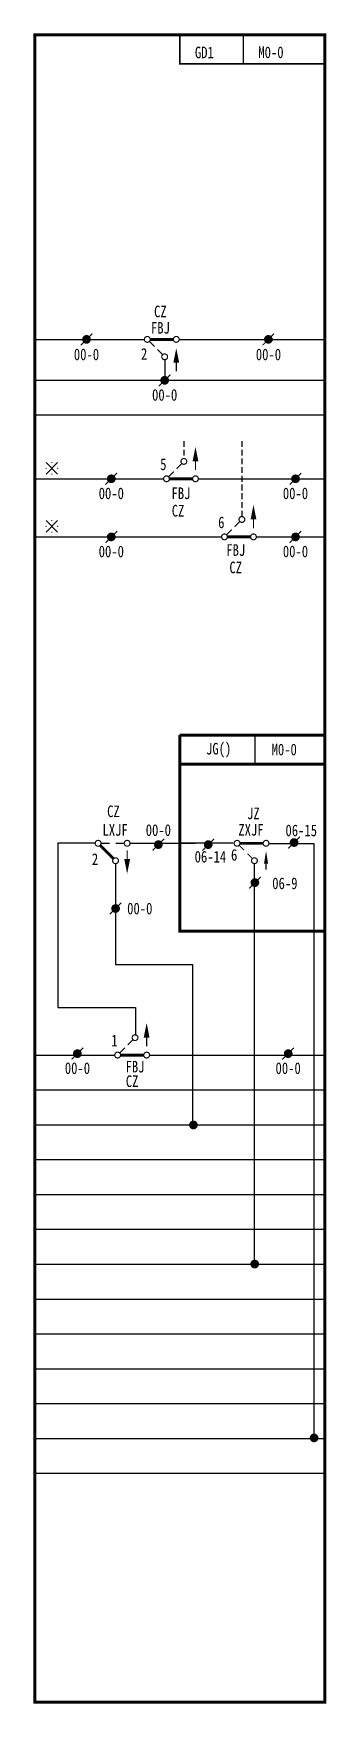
# Model space of a CAD drawing. Header units: millimetres. Extents: x 0 to 50, y 0 to 287.
import ezdxf
from ezdxf.enums import TextEntityAlignment as Align

# ---------------------------------------------------------------- set-up
doc = ezdxf.new("R2010")
doc.units = ezdxf.units.MM
doc.linetypes.add('DASHEDX2', pattern=[1.5, 1, -0.5])
doc.layers.add('define', color=7, linetype='Continuous')
doc.layers.add('tie', color=7, linetype='Continuous')

# ---------------------------------------------------------------- blocks, each defined once
blk = doc.blocks.new('conti_2')
at = {"const_width": 0.1}
for points in [[(-0.95, 0, 1), (-1.05, 0, 1)], [(0.05, 1, 1), (-0.05, 1, 1)], [(1.05, 0, 1), (0.95, 0, 1)], [(0.05, -1, 1), (-0.05, -1, 1)]]:
    blk.add_lwpolyline(points, format="xyb", close=True, dxfattribs=at)
for points in [[(-1, -1), (1, 1)], [(1, -1), (-1, 1)]]:
    blk.add_lwpolyline(points)
blk.add_attdef('1', text='', height=2).set_placement((2.27, 0.09), align=Align.MIDDLE)

msp = doc.modelspace()

# ---------------------------------------------------------------- linework, layer by layer
for p, q in [((36, 282), (36, 287)), ((22.39, 231.08), (22.39, 227.58)), ((38.02, 161.47), (38.02, 166.47)), ((10.42, 147.84), (3.95, 147.84)), ((16.42, 147.84), (27.65, 147.84)), ((13.92, 144.34), (13.92, 130.68)), ((37.86, 75.39), (37.86, 144.37)), ((13.92, 137.84), (13.92, 133.84)), ((0, 111.39), (13.8, 111.39)), ((19.79, 111.39), (50, 111.39)), ((0, 105.39), (50, 105.39))]:
    msp.add_line(p, q)
at = {"color": 7}
for p, q in [((0, 234.58), (18.89, 234.58)), ((0, 227.58), (50, 227.58)), ((0, 221.58), (50, 221.58)), ((0, 210.58), (22.2, 210.58)), ((0, 200.58), (32.2, 200.58)), ((34.19, 147.84), (25.06, 147.84))]:
    msp.add_line(p, q, dxfattribs=at)
at = {"linetype": 'Continuous'}
for p, q in [((24.89, 234.58), (50, 234.58)), ((28.2, 210.58), (50, 210.58)), ((38.2, 200.58), (50, 200.58))]:
    msp.add_line(p, q, dxfattribs=at)
at = {"color": 7, "linetype": 'DASHEDX2'}
for p, q in [((25.7, 217.08), (25.7, 214.08)), ((35.7, 217.08), (35.7, 204.08))]:
    msp.add_line(p, q, dxfattribs=at)
at = {"color": 1}
for p, q in [((0, 99.39), (50, 99.39)), ((0, 93.39), (50, 93.39)), ((0, 87.39), (50, 87.39)), ((0, 81.39), (50, 81.39))]:
    msp.add_line(p, q, dxfattribs=at)
at = {"color": 2}
for p, q in [((0, 75.39), (50, 75.39)), ((0, 69.39), (50, 69.39)), ((0, 63.39), (50, 63.39))]:
    msp.add_line(p, q, dxfattribs=at)
at = {"color": 3}
for p, q in [((0, 57.39), (50, 57.39)), ((0, 51.39), (50, 51.39))]:
    msp.add_line(p, q, dxfattribs=at)
at = {"color": 5}
for p, q in [((0, 45.39), (50, 45.39)), ((0, 39.39), (50, 39.39))]:
    msp.add_line(p, q, dxfattribs=at)
for points, const_width in [([(25, 287), (50, 287), (50, 282)], 0.3), ([(25, 287), (25, 282), (50, 282)], 0.3), ([(20.64, 233.33), (19.7, 234.27)], 0.2), ([(23.89, 234.58), (19.89, 234.58)], 0.5), ([(22.07, 231.9), (21.14, 232.83)], 0.2), ([(24.39, 230.58), (24.39, 229.08)], 0.2), ([(21.39, 226.53), (23.39, 228.53)], 0.2), ([(24.45, 212.33), (25.39, 213.27)], 0.2), ([(27.7, 213.58), (27.7, 212.08)], 0.2), ([(23.01, 210.9), (23.95, 211.83)], 0.2), ([(27.2, 210.58), (23.2, 210.58)], 0.5), ([(33.01, 200.9), (33.95, 201.83)], 0.2), ([(34.45, 202.33), (35.39, 203.27)], 0.2), ([(37.7, 203.58), (37.7, 202.08)], 0.2), ([(37.2, 200.58), (33.2, 200.58)], 0.5), ([(25, 166.47), (50, 166.47), (50, 161.47)], 0.5), ([(25, 166.47), (25, 161.47), (50, 161.47)], 0.5), ([(13.65, 145.11), (11.28, 147.48)], 0.5), ([(11.42, 147.84), (12.92, 147.84)], 0.2), ([(13.92, 147.84), (15.42, 147.84)], 0.2), ([(15.92, 145.11), (15.92, 146.61)], 0.2), ([(22.3, 148.61), (20.3, 146.61)], 0.2), ([(30.9, 148.61), (28.9, 146.61)], 0.2), ([(45.7, 148.97), (43.7, 146.97)], 0.2), ([(38.95, 142.07), (36.95, 140.07)], 0.2), ([(12.92, 135.61), (14.92, 137.61)], 0.2), ([(14.6, 111.7), (15.53, 112.63)], 0.2), ([(16.03, 113.13), (16.97, 114.07)], 0.2), ([(19.28, 114.38), (19.28, 112.88)], 0.2), ([(18.78, 111.38), (14.78, 111.38)], 0.5)]:
    msp.add_lwpolyline(points, dxfattribs=dict(const_width=const_width))
at = {"color": 7}
for points, const_width in [([(7.91, 233.58), (9.91, 235.58)], 0.2), ([(39.28, 233.58), (41.28, 235.58)], 0.2), ([(12.19, 209.58), (14.19, 211.58)], 0.2), ([(43.94, 209.58), (45.94, 211.58)], 0.2), ([(12.19, 199.58), (14.19, 201.58)], 0.2), ([(43.94, 199.58), (45.94, 201.58)], 0.2), ([(39.37, 147.84), (35.37, 147.84)], 0.5), ([(35.23, 147.49), (36.07, 146.64)], 0.15), ([(36.67, 146.04), (37.52, 145.19)], 0.15), ([(6.35, 110.63), (8.35, 112.63)], 0.2), ([(42.68, 110.63), (44.68, 112.63)], 0.2)]:
    msp.add_lwpolyline(points, dxfattribs=dict(at, const_width=const_width))
for points, const_width in [([(8.54, 234.58, 1), (9.29, 234.58, 1)], 0.75), ([(39.9, 234.58, 1), (40.65, 234.58, 1)], 0.75), ([(12.81, 210.58, 1), (13.56, 210.58, 1)], 0.75), ([(44.57, 210.58, 1), (45.32, 210.58, 1)], 0.75), ([(12.81, 200.58, 1), (13.56, 200.58, 1)], 0.75), ([(44.57, 200.58, 1), (45.32, 200.58, 1)], 0.75), ([(35.37, 147.84, -1), (34.37, 147.84, -1)], 0.2), ([(40.37, 147.84, -1), (39.37, 147.84, -1)], 0.2), ([(38.37, 144.84, -1), (37.37, 144.84, -1)], 0.2), ([(6.97, 111.63, 1), (7.72, 111.63, 1)], 0.75), ([(43.31, 111.63, 1), (44.06, 111.63, 1)], 0.75)]:
    msp.add_lwpolyline(points, format="xyb", close=True, dxfattribs=dict(at, const_width=const_width))
at = {"const_width": 0.2}
for points in [[(19.39, 235.08, -1), (19.39, 234.08, -1), (19.39, 235.08)], [(24.39, 235.08, -1), (24.39, 234.08, -1), (24.39, 235.08)], [(22.39, 232.08, -1), (22.39, 231.08, -1), (22.39, 232.08)], [(25.7, 214.08, -1), (25.7, 213.08, -1), (25.7, 214.08)], [(22.7, 211.08, -1), (22.7, 210.08, -1), (22.7, 211.08)], [(27.7, 211.08, -1), (27.7, 210.08, -1), (27.7, 211.08)], [(35.7, 204.08, -1), (35.7, 203.08, -1), (35.7, 204.08)], [(32.7, 201.08, -1), (32.7, 200.08, -1), (32.7, 201.08)], [(37.7, 201.08, -1), (37.7, 200.08, -1), (37.7, 201.08)], [(10.92, 147.34, 1), (10.92, 148.34, 1), (10.92, 147.34)], [(15.92, 147.34, 1), (15.92, 148.34, 1), (15.92, 147.34)], [(13.92, 144.34, 1), (13.92, 145.34, 1), (13.92, 144.34)], [(17.28, 114.88, -1), (17.28, 113.88, -1), (17.28, 114.88)], [(14.28, 111.88, -1), (14.28, 110.88, -1), (14.28, 111.88)], [(19.28, 111.88, -1), (19.28, 110.88, -1), (19.28, 111.88)]]:
    msp.add_lwpolyline(points, format="xyb", dxfattribs=at)
at = {"const_width": 0.75}
for points in [[(22.01, 227.53, 1), (22.76, 227.53, 1)], [(21.68, 147.61, 1), (20.93, 147.61, 1)], [(30.27, 147.61, 1), (29.52, 147.61, 1)], [(45.08, 147.97, 1), (44.33, 147.97, 1)], [(38.32, 141.07, 1), (37.57, 141.07, 1)], [(13.55, 136.61, 1), (14.3, 136.61, 1)], [(26.97, 99.35, 1), (27.72, 99.35, 1)], [(37.54, 75.41, 1), (38.29, 75.41, 1)], [(47.77, 45.49, 1), (48.52, 45.49, 1)]]:
    msp.add_lwpolyline(points, format="xyb", close=True, dxfattribs=at)
at = {"color": 7}
msp.add_lwpolyline([(39.87, 146.54, 0, 0.7, 0), (39.87, 144.34, 0.7, 0.7, 0)], format="xyseb", dxfattribs=at)
msp.add_lwpolyline([(40.3, 147.83), (48.16, 147.83)])
msp.add_lwpolyline([(39.87, 143.34), (39.87, 144.34)], dxfattribs=at)
for points in [[(23.89, 230.58), (24.89, 230.58), (24.39, 233.08)], [(27.2, 213.58), (28.2, 213.58), (27.7, 216.08)], [(37.2, 203.58), (38.2, 203.58), (37.7, 206.08)], [(16.42, 145.11), (15.42, 145.11), (15.92, 142.61)], [(18.78, 114.38), (19.78, 114.38), (19.28, 116.88)]]:
    msp.add_solid(points)
at = {"layer": 'define', "const_width": 0.5}
for points in [[(0, 0), (0, 287), (50, 287), (50, 0), (0, 0)], [(25, 166.47), (25, 132.72), (50.24, 132.72)]]:
    msp.add_lwpolyline(points, dxfattribs=at)
at = {"layer": 'define'}
for points in [[(3.95, 147.84), (3.95, 119.57), (17.38, 119.57), (17.38, 114.77)], [(48.12, 147.77), (48.12, 45.39)], [(13.92, 130.68), (13.92, 126.95), (27.21, 126.95), (27.21, 99.73)]]:
    msp.add_lwpolyline(points, dxfattribs=at)

# ---------------------------------------------------------------- block references
at = {"layer": 'define', "color": 3}
for p in [(2.94, 212.4), (2.94, 202.4)]:
    msp.add_blockref('conti_2', p, dxfattribs=at)

# ---------------------------------------------------------------- texts
at = {"color": 7, "width": 0.8}
for s, p in [('GD1', (27.6, 282.97)), ('ZXJF', (35.09, 149.17))]:
    msp.add_text(s, height=2, dxfattribs=at).set_placement(p)
at = {"color": 5, "width": 0.8}
msp.add_text('M0-0', height=2, dxfattribs=at).set_placement((38.54, 283))
at = {"color": 3, "width": 0.8}
for p in [(21.65, 238.39), (24.7, 204.09), (34.64, 194.33), (16.78, 105.89)]:
    msp.add_text('CZ', height=2, dxfattribs=at).set_placement(p, align=Align.CENTER)
at = {"color": 7, "width": 0.8}
for s, p in [('FBJ', (21.65, 235.57)), ('FBJ', (25.2, 207.09)), ('FBJ', (34.64, 197.32)), ('LXJF', (13.85, 149.14)), ('FBJ', (17.28, 108.39))]:
    msp.add_text(s, height=2, dxfattribs=at).set_placement(p, align=Align.CENTER)
for s, p in [('2', (19.39, 231.08)), ('5', (22.7, 212.08)), ('6', (32.7, 202.08)), ('2', (10.92, 144.11)), ('1', (14.28, 112.88))]:
    msp.add_text(s, height=2, dxfattribs=at).set_placement(p, align=Align.RIGHT)
at = {"color": 3, "width": 0.8}
msp.add_text('JG()', height=2, dxfattribs=at).set_placement((31.7, 163.97), align=Align.MIDDLE)
at = {"color": 5, "width": 0.8}
msp.add_text('M0-0', height=2, dxfattribs=at).set_placement((43, 163.97), align=Align.MIDDLE)
at = {"color": 3, "width": 0.8}
for s, p in [('CZ', (14.65, 152.34)), ('JZ', (38.78, 151.99))]:
    msp.add_text(s, height=2, dxfattribs=at).set_placement(p, align=Align.RIGHT)
for s, p in [('06-15', (48.66, 150.06)), ('06-9', (45.29, 140.95))]:
    msp.add_text(s, height=2, dxfattribs=at).set_placement(p, align=Align.MIDDLE_RIGHT)
at = {"color": 7, "width": 0.8}
msp.add_text('6', height=2, dxfattribs=at).set_placement((34.37, 145.84), align=Align.MIDDLE)
at = {"layer": 'tie', "color": 3, "width": 0.8}
for p in [(8.91, 230.99), (40.28, 230.99), (22.39, 224.03), (13.19, 207.08), (44.94, 207.08), (13.19, 197.08), (44.94, 197.08), (21.3, 149.11), (7.35, 108.13), (43.68, 108.13)]:
    msp.add_text('00-0', height=2, dxfattribs=at).set_placement(p, align=Align.CENTER)
msp.add_text('06-14', height=2, dxfattribs=at).set_placement((33, 145.53), align=Align.MIDDLE_RIGHT)
msp.add_text('00-0', height=2, dxfattribs=at).set_placement((15.92, 136.61), align=Align.MIDDLE_LEFT)

doc.saveas('drawing.dxf')
